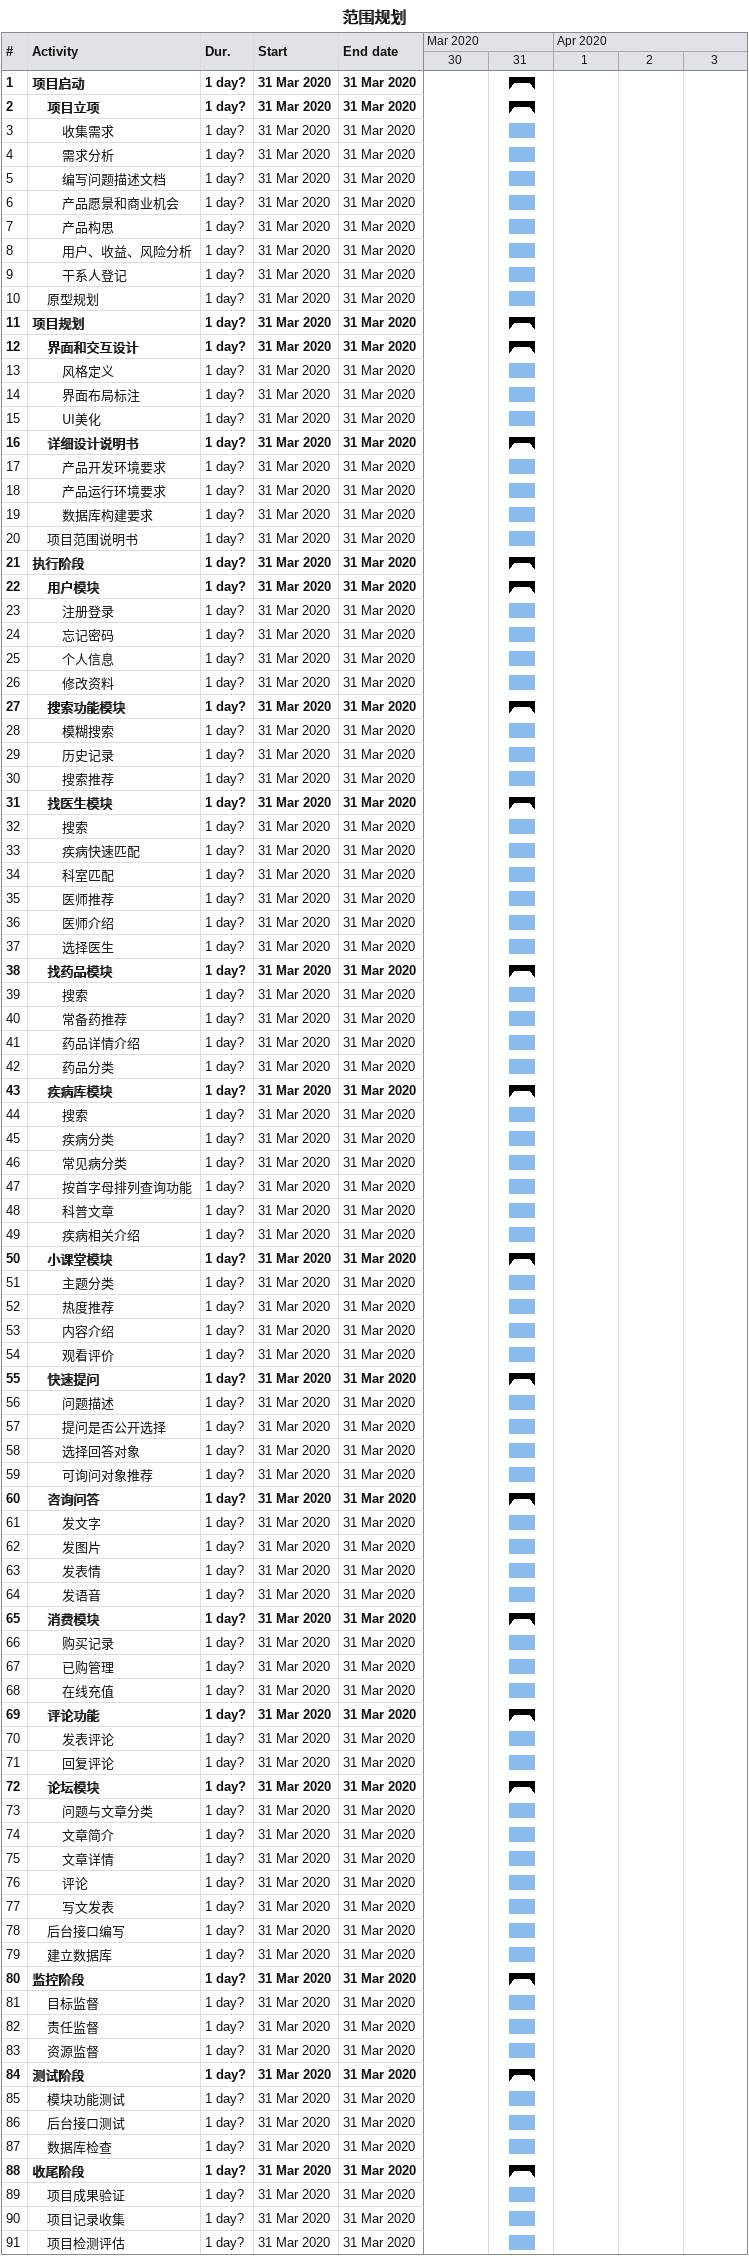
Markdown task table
范围规划

| ID | Level | Task | Duration | Start | Finish |
|---|---|---|---|---|---|
| 1 | 1 | **项目启动** | 1d? | 2020-03-31 | 2020-03-31 |
| 2 | 2 | **项目立项** | 1d? | 2020-03-31 | 2020-03-31 |
| 3 | 3 | 收集需求 | 1d? | 2020-03-31 | 2020-03-31 |
| 4 | 3 | 需求分析 | 1d? | 2020-03-31 | 2020-03-31 |
| 5 | 3 | 编写问题描述文档 | 1d? | 2020-03-31 | 2020-03-31 |
| 6 | 3 | 产品愿景和商业机会 | 1d? | 2020-03-31 | 2020-03-31 |
| 7 | 3 | 产品构思 | 1d? | 2020-03-31 | 2020-03-31 |
| 8 | 3 | 用户、收益、风险分析 | 1d? | 2020-03-31 | 2020-03-31 |
| 9 | 3 | 干系人登记 | 1d? | 2020-03-31 | 2020-03-31 |
| 10 | 2 | 原型规划 | 1d? | 2020-03-31 | 2020-03-31 |
| 11 | 1 | **项目规划** | 1d? | 2020-03-31 | 2020-03-31 |
| 12 | 2 | **界面和交互设计** | 1d? | 2020-03-31 | 2020-03-31 |
| 13 | 3 | 风格定义 | 1d? | 2020-03-31 | 2020-03-31 |
| 14 | 3 | 界面布局标注 | 1d? | 2020-03-31 | 2020-03-31 |
| 15 | 3 | UI美化 | 1d? | 2020-03-31 | 2020-03-31 |
| 16 | 2 | **详细设计说明书** | 1d? | 2020-03-31 | 2020-03-31 |
| 17 | 3 | 产品开发环境要求 | 1d? | 2020-03-31 | 2020-03-31 |
| 18 | 3 | 产品运行环境要求 | 1d? | 2020-03-31 | 2020-03-31 |
| 19 | 3 | 数据库构建要求 | 1d? | 2020-03-31 | 2020-03-31 |
| 20 | 2 | 项目范围说明书 | 1d? | 2020-03-31 | 2020-03-31 |
| 21 | 1 | **执行阶段** | 1d? | 2020-03-31 | 2020-03-31 |
| 22 | 2 | **用户模块** | 1d? | 2020-03-31 | 2020-03-31 |
| 23 | 3 | 注册登录 | 1d? | 2020-03-31 | 2020-03-31 |
| 24 | 3 | 忘记密码 | 1d? | 2020-03-31 | 2020-03-31 |
| 25 | 3 | 个人信息 | 1d? | 2020-03-31 | 2020-03-31 |
| 26 | 3 | 修改资料 | 1d? | 2020-03-31 | 2020-03-31 |
| 27 | 2 | **搜索功能模块** | 1d? | 2020-03-31 | 2020-03-31 |
| 28 | 3 | 模糊搜索 | 1d? | 2020-03-31 | 2020-03-31 |
| 29 | 3 | 历史记录 | 1d? | 2020-03-31 | 2020-03-31 |
| 30 | 3 | 搜索推荐 | 1d? | 2020-03-31 | 2020-03-31 |
| 31 | 2 | **找医生模块** | 1d? | 2020-03-31 | 2020-03-31 |
| 32 | 3 | 搜索 | 1d? | 2020-03-31 | 2020-03-31 |
| 33 | 3 | 疾病快速匹配 | 1d? | 2020-03-31 | 2020-03-31 |
| 34 | 3 | 科室匹配 | 1d? | 2020-03-31 | 2020-03-31 |
| 35 | 3 | 医师推荐 | 1d? | 2020-03-31 | 2020-03-31 |
| 36 | 3 | 医师介绍 | 1d? | 2020-03-31 | 2020-03-31 |
| 37 | 3 | 选择医生 | 1d? | 2020-03-31 | 2020-03-31 |
| 38 | 2 | **找药品模块** | 1d? | 2020-03-31 | 2020-03-31 |
| 39 | 3 | 搜索 | 1d? | 2020-03-31 | 2020-03-31 |
| 40 | 3 | 常备药推荐 | 1d? | 2020-03-31 | 2020-03-31 |
| 41 | 3 | 药品详情介绍 | 1d? | 2020-03-31 | 2020-03-31 |
| 42 | 3 | 药品分类 | 1d? | 2020-03-31 | 2020-03-31 |
| 43 | 2 | **疾病库模块** | 1d? | 2020-03-31 | 2020-03-31 |
| 44 | 3 | 搜索 | 1d? | 2020-03-31 | 2020-03-31 |
| 45 | 3 | 疾病分类 | 1d? | 2020-03-31 | 2020-03-31 |
| 46 | 3 | 常见病分类 | 1d? | 2020-03-31 | 2020-03-31 |
| 47 | 3 | 按首字母排列查询功能 | 1d? | 2020-03-31 | 2020-03-31 |
| 48 | 3 | 科普文章 | 1d? | 2020-03-31 | 2020-03-31 |
| 49 | 3 | 疾病相关介绍 | 1d? | 2020-03-31 | 2020-03-31 |
| 50 | 2 | **小课堂模块** | 1d? | 2020-03-31 | 2020-03-31 |
| 51 | 3 | 主题分类 | 1d? | 2020-03-31 | 2020-03-31 |
| 52 | 3 | 热度推荐 | 1d? | 2020-03-31 | 2020-03-31 |
| 53 | 3 | 内容介绍 | 1d? | 2020-03-31 | 2020-03-31 |
| 54 | 3 | 观看评价 | 1d? | 2020-03-31 | 2020-03-31 |
| 55 | 2 | **快速提问** | 1d? | 2020-03-31 | 2020-03-31 |
| 56 | 3 | 问题描述 | 1d? | 2020-03-31 | 2020-03-31 |
| 57 | 3 | 提问是否公开选择 | 1d? | 2020-03-31 | 2020-03-31 |
| 58 | 3 | 选择回答对象 | 1d? | 2020-03-31 | 2020-03-31 |
| 59 | 3 | 可询问对象推荐 | 1d? | 2020-03-31 | 2020-03-31 |
| 60 | 2 | **咨询问答** | 1d? | 2020-03-31 | 2020-03-31 |
| 61 | 3 | 发文字 | 1d? | 2020-03-31 | 2020-03-31 |
| 62 | 3 | 发图片 | 1d? | 2020-03-31 | 2020-03-31 |
| 63 | 3 | 发表情 | 1d? | 2020-03-31 | 2020-03-31 |
| 64 | 3 | 发语音 | 1d? | 2020-03-31 | 2020-03-31 |
| 65 | 2 | **消费模块** | 1d? | 2020-03-31 | 2020-03-31 |
| 66 | 3 | 购买记录 | 1d? | 2020-03-31 | 2020-03-31 |
| 67 | 3 | 已购管理 | 1d? | 2020-03-31 | 2020-03-31 |
| 68 | 3 | 在线充值 | 1d? | 2020-03-31 | 2020-03-31 |
| 69 | 2 | **评论功能** | 1d? | 2020-03-31 | 2020-03-31 |
| 70 | 3 | 发表评论 | 1d? | 2020-03-31 | 2020-03-31 |
| 71 | 3 | 回复评论 | 1d? | 2020-03-31 | 2020-03-31 |
| 72 | 2 | **论坛模块** | 1d? | 2020-03-31 | 2020-03-31 |
| 73 | 3 | 问题与文章分类 | 1d? | 2020-03-31 | 2020-03-31 |
| 74 | 3 | 文章简介 | 1d? | 2020-03-31 | 2020-03-31 |
| 75 | 3 | 文章详情 | 1d? | 2020-03-31 | 2020-03-31 |
| 76 | 3 | 评论 | 1d? | 2020-03-31 | 2020-03-31 |
| 77 | 3 | 写文发表 | 1d? | 2020-03-31 | 2020-03-31 |
| 78 | 2 | 后台接口编写 | 1d? | 2020-03-31 | 2020-03-31 |
| 79 | 2 | 建立数据库 | 1d? | 2020-03-31 | 2020-03-31 |
| 80 | 1 | **监控阶段** | 1d? | 2020-03-31 | 2020-03-31 |
| 81 | 2 | 目标监督 | 1d? | 2020-03-31 | 2020-03-31 |
| 82 | 2 | 责任监督 | 1d? | 2020-03-31 | 2020-03-31 |
| 83 | 2 | 资源监督 | 1d? | 2020-03-31 | 2020-03-31 |
| 84 | 1 | **测试阶段** | 1d? | 2020-03-31 | 2020-03-31 |
| 85 | 2 | 模块功能测试 | 1d? | 2020-03-31 | 2020-03-31 |
| 86 | 2 | 后台接口测试 | 1d? | 2020-03-31 | 2020-03-31 |
| 87 | 2 | 数据库检查 | 1d? | 2020-03-31 | 2020-03-31 |
| 88 | 1 | **收尾阶段** | 1d? | 2020-03-31 | 2020-03-31 |
| 89 | 2 | 项目成果验证 | 1d? | 2020-03-31 | 2020-03-31 |
| 90 | 2 | 项目记录收集 | 1d? | 2020-03-31 | 2020-03-31 |
| 91 | 2 | 项目检测评估 | 1d? | 2020-03-31 | 2020-03-31 |
